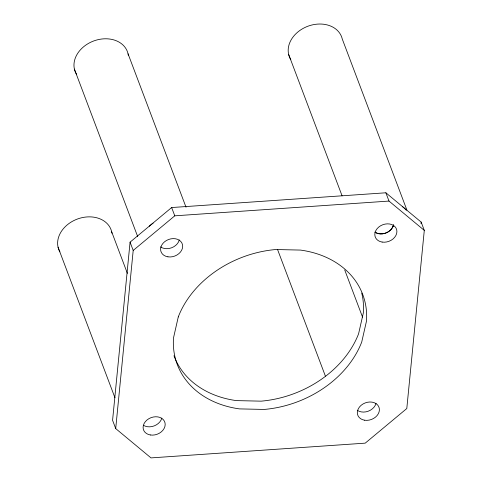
<?xml version="1.0" encoding="UTF-8"?>
<svg xmlns="http://www.w3.org/2000/svg" width="482" height="482" viewBox="0 0 482 482"><rect width="100%" height="100%" fill="white"/><g stroke="black" fill="none" stroke-linecap="round" stroke-linejoin="round"><path stroke-width="0.72" d="M130.074 242.157L112.577 420.304L115.704 428.588L150.999 457.9L365.223 443.145L406.796 408.531L424.293 230.384L421.166 222.1L385.871 192.788L171.646 207.543L130.074 242.157L133.201 250.435L115.704 428.588M421.015 223.6L421.166 222.1M375.291 232.258C381.81 236.373 391.98 232.179 393.589 224.588M393.529 225.19L391.818 228.673A11.327 8.839 -20.7 0 1 374.791 232.131M392.324 227.637L393.131 226.389M133.201 250.435L174.773 215.828L388.998 201.072L424.293 230.384M406.898 210.056L342.274 39.042A27.956 21.823 -20.7 0 0 307.1 26.534A27.956 21.823 -20.7 0 0 290.803 59.623M385.871 192.788L388.998 201.072M288.628 54.358L342.075 195.812M344.726 269.974L362.542 317.126M277.512 249.399L325.38 376.074M128.049 53.797L186.022 207.218M171.646 207.543L174.773 215.828M74.403 69.113L137.689 236.608M111.71 231.872L127.399 273.39M58.057 247.188L114.969 397.789M179.304 239.952A11.327 8.839 -20.7 0 1 171.544 247.808A11.327 8.839 -20.7 0 1 160.566 246.892M149.287 226.251A27.956 21.823 -20.7 0 1 153.125 223.124M59.87 251.839A27.956 21.823 -20.7 0 1 77.813 218.882A27.956 21.823 -20.7 0 1 111.969 233.276M402.458 206.627A27.956 21.823 -20.7 0 1 406.115 210.068M76.584 74.379A27.956 21.823 -20.7 0 1 93.725 40.964A27.956 21.823 -20.7 0 1 128.314 55.207M376.032 403.344A11.327 8.839 -20.7 0 1 368.266 411.2A11.327 8.839 -20.7 0 1 357.295 410.284M361.735 293.074A99.111 77.349 -20.7 0 1 363.362 312.788L358.596 333.767A99.111 77.349 -20.7 0 1 261.148 401.157L236.367 400.608A99.111 77.349 -20.7 0 1 173.966 355.734M161.807 418.099A11.327 8.839 -20.7 0 1 143.594 425.383M178.274 316.921L173.508 337.9A99.111 77.349 -20.7 0 0 239.494 408.893L264.275 409.435A99.111 77.349 -20.7 0 0 361.723 342.045L366.495 321.066A99.111 77.349 -20.7 0 0 300.503 250.08L275.722 249.531A99.111 77.349 -20.7 0 0 178.274 316.921M382.142 242.072A11.327 8.839 -20.7 0 0 396.728 229.926A11.327 8.839 -20.7 0 0 378.707 227.094A11.327 8.839 -20.7 0 0 382.142 242.072M364.645 420.22A11.327 8.839 -20.7 0 0 379.232 408.079A11.327 8.839 -20.7 0 0 361.211 405.242A11.327 8.839 -20.7 0 0 364.645 420.22M150.42 434.981A11.327 8.839 -20.7 0 0 165.007 422.834A11.327 8.839 -20.7 0 0 146.992 420.003A11.327 8.839 -20.7 0 0 150.42 434.981M167.917 256.828A11.327 8.839 -20.7 0 0 182.503 244.687A11.327 8.839 -20.7 0 0 164.489 241.85A11.327 8.839 -20.7 0 0 167.917 256.828"/></g></svg>
